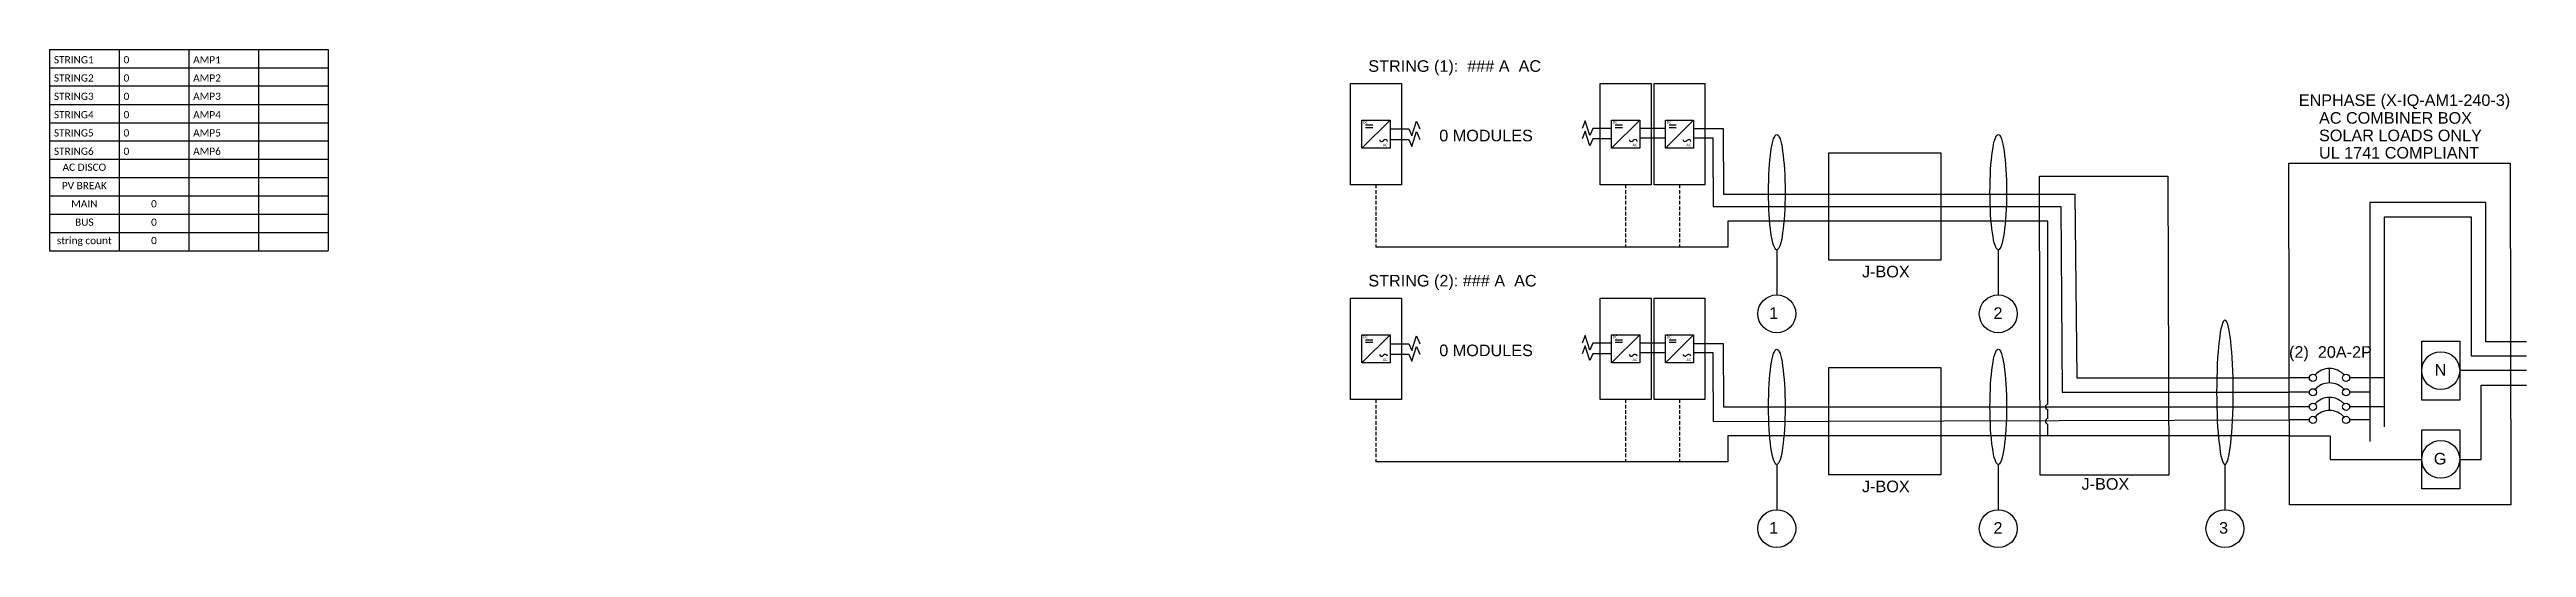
# Model space of a CAD drawing. Header units: inches. Extents: x -171 to 0, y -14 to 20.
import ezdxf

# ---------------------------------------------------------------- set-up
doc = ezdxf.new("R2010")
doc.units = ezdxf.units.IN
doc.header["$MEASUREMENT"] = 0
doc.linetypes.add('DASHED2', pattern=[0.375, 0.25, -0.125])
for name, color, linetype in [('Equipment Schedule', 7, 'Continuous'), ('Ground', 3, 'Continuous'), ('Lines', 7, 'Continuous'), ('Modules', 7, 'Continuous')]:
    doc.layers.add(name, color=color, linetype=linetype)
doc.layers.add('wirecallout', color=4, linetype='Continuous', lineweight=25)
doc.styles.get("Standard").update_dxf_attribs({"font": 'arial.ttf'})

# ---------------------------------------------------------------- blocks, each defined once
blk = doc.blocks.new('*T24')
at = {"color": 0, "linetype": 'ByBlock', "lineweight": -2, "transparency": 16777216}
for p, q in [((0, 0), (19.24, 0)), ((0, 0), (0, -13.93)), ((4.81, 0), (4.81, -13.93)), ((9.62, 0), (9.62, -13.93)), ((14.43, 0), (14.43, -13.93)), ((19.24, 0), (19.24, -13.93)), ((0, -1.27), (19.24, -1.27)), ((0, -2.53), (19.24, -2.53)), ((0, -3.8), (19.24, -3.8)), ((0, -5.07), (19.24, -5.07)), ((0, -6.33), (19.24, -6.33)), ((0, -7.6), (19.24, -7.6)), ((0, -8.87), (19.24, -8.87)), ((0, -10.13), (19.24, -10.13)), ((0, -11.4), (19.24, -11.4)), ((0, -12.67), (19.24, -12.67)), ((0, -13.93), (19.24, -13.93))]:
    blk.add_line(p, q, dxfattribs=at)
at = {"color": 0, "transparency": 16777216, "char_height": 0.5, "width": 4.2095}
for s, insert, attachment_point in [('{\\fCalibri|b0|i0|c0;STRING1', (0.3, -0.97), 7), ('{\\fCalibri|b0|i0|c0;0', (5.11, -0.97), 7), ('{\\fCalibri|b0|i0|c0;AMP1', (9.92, -0.97), 7), ('{\\fCalibri|b0|i0|c0; ', (14.73, -0.97), 7), ('{\\fCalibri|b0|i0|c0;STRING2', (0.3, -2.23), 7), ('{\\fCalibri|b0|i0|c0;STRING3', (0.3, -3.5), 7), ('{\\fCalibri|b0|i0|c0;0', (5.11, -2.23), 7), ('{\\fCalibri|b0|i0|c0;0', (5.11, -3.5), 7), ('{\\fCalibri|b0|i0|c0;AMP2', (9.92, -2.23), 7), ('{\\fCalibri|b0|i0|c0;AMP3', (9.92, -3.5), 7), ('{\\fCalibri|b0|i0|c0; ', (14.73, -2.23), 7), ('{\\fCalibri|b0|i0|c0;STRING4', (0.3, -4.77), 7), ('{\\fCalibri|b0|i0|c0;0', (5.11, -4.77), 7), ('{\\fCalibri|b0|i0|c0;AMP4', (9.92, -4.77), 7), ('{\\fCalibri|b0|i0|c0; ', (14.73, -3.5), 7), ('{\\fCalibri|b0|i0|c0; ', (14.73, -4.77), 7), ('{\\fCalibri|b0|i0|c0;STRING5', (0.3, -6.03), 7), ('{\\fCalibri|b0|i0|c0;STRING6', (0.3, -7.3), 7), ('{\\fCalibri|b0|i0|c0;0', (5.11, -6.03), 7), ('{\\fCalibri|b0|i0|c0;0', (5.11, -7.3), 7), ('{\\fCalibri|b0|i0|c0;AMP5', (9.92, -6.03), 7), ('{\\fCalibri|b0|i0|c0;AMP6', (9.92, -7.3), 7), ('{\\fCalibri|b0|i0|c0; ', (14.73, -6.03), 7), ('{\\fCalibri|b0|i0|c0;AC DISCO', (2.4, -7.9), 2), ('{\\fCalibri|b0|i0|c0;', (7.21, -7.9), 2), ('{\\fCalibri|b0|i0|c0;', (12.02, -7.9), 2), ('{\\fCalibri|b0|i0|c0; ', (14.73, -7.3), 7), ('{\\fCalibri|b0|i0|c0;', (16.83, -7.9), 2), ('{\\fCalibri|b0|i0|c0;PV BREAK', (2.4, -9.17), 2), ('{\\fCalibri|b0|i0|c0;', (7.21, -9.17), 2), ('{\\fCalibri|b0|i0|c0;', (12.02, -9.17), 2), ('{\\fCalibri|b0|i0|c0;', (16.83, -9.17), 2), ('{\\fCalibri|b0|i0|c0;MAIN', (2.4, -10.43), 2), ('{\\fCalibri|b0|i0|c0;BUS', (2.4, -11.7), 2), ('{\\fCalibri|b0|i0|c0;0', (7.21, -10.43), 2), ('{\\fCalibri|b0|i0|c0;0', (7.21, -11.7), 2), ('{\\fCalibri|b0|i0|c0;', (12.02, -10.43), 2), ('{\\fCalibri|b0|i0|c0;', (12.02, -11.7), 2), ('{\\fCalibri|b0|i0|c0;', (16.83, -10.43), 2), ('{\\fCalibri|b0|i0|c0;', (16.83, -11.7), 2), ('{\\fCalibri|b0|i0|c0;string count', (2.4, -12.97), 2), ('{\\fCalibri|b0|i0|c0;0', (7.21, -12.97), 2), ('{\\fCalibri|b0|i0|c0;', (12.02, -12.97), 2), ('{\\fCalibri|b0|i0|c0;', (16.83, -12.97), 2)]:
    blk.add_mtext(s, dxfattribs=dict(at, insert=insert, attachment_point=attachment_point))

msp = doc.modelspace()

# ---------------------------------------------------------------- linework, layer by layer
for p, q in [((-78.51, 15.33), (-80.45, 13.4)), ((-79.7, 14.97), (-80.2, 14.97)), ((-79.7, 14.79), (-80.2, 14.79)), ((-61.26, 15.33), (-63.2, 13.4)), ((-62.45, 14.97), (-62.95, 14.97)), ((-62.45, 14.79), (-62.95, 14.79)), ((-57.54, 15.33), (-59.48, 13.4)), ((-58.74, 14.97), (-59.23, 14.97)), ((-58.74, 14.79), (-59.23, 14.79)), ((-51.79, 6.36), (-51.79, 3.24)), ((-36.49, 6.36), (-36.49, 3.24)), ((-78.51, 0.48), (-80.45, -1.46)), ((-79.7, 0.11), (-80.2, 0.11)), ((-61.26, 0.48), (-63.2, -1.46)), ((-62.45, 0.11), (-62.95, 0.11)), ((-57.54, 0.48), (-59.48, -1.46)), ((-58.74, 0.11), (-59.23, 0.11)), ((-79.7, -0.06), (-80.2, -0.06)), ((-62.45, -0.06), (-62.95, -0.06)), ((-58.74, -0.06), (-59.23, -0.06)), ((-15, -2.5), (-16.38, -2.5)), ((-13.6, -2.85), (-13.6, -1.85)), ((-9.82, -2.5), (-12.21, -2.5)), ((0, -2), (-4.61, -2)), ((-15, -3.5), (-16.38, -3.5)), ((-15, -4.5), (-16.38, -4.5)), ((-13.6, -4.76), (-13.6, -3.85)), ((-10.83, -3.5), (-12.21, -3.5)), ((-9.82, -4.5), (-12.21, -4.5)), ((-15, -5.41), (-16.38, -5.41)), ((-10.83, -5.41), (-12.21, -5.41)), ((-51.79, -8.5), (-51.79, -11.61)), ((-36.49, -8.5), (-36.49, -11.61)), ((-20.83, -8.5), (-20.83, -11.61))]:
    msp.add_line(p, q)
for points in [[(-78.51, 13.4), (-80.45, 13.4), (-80.45, 15.33), (-78.51, 15.33)], [(-61.26, 13.4), (-63.2, 13.4), (-63.2, 15.33), (-61.26, 15.33)], [(-57.54, 13.4), (-59.48, 13.4), (-59.48, 15.33), (-57.54, 15.33)], [(-40.45, 5.63), (-48.19, 5.63), (-48.19, 13.06), (-40.45, 13.06)], [(-1.07, -11.28), (-16.36, -11.28), (-16.42, 12.35), (-1.13, 12.35)], [(-24.71, -9.23), (-33.6, -9.23), (-33.65, 11.44), (-24.77, 11.44)], [(-78.51, -1.46), (-80.45, -1.46), (-80.45, 0.48), (-78.51, 0.48)], [(-61.26, -1.46), (-63.2, -1.46), (-63.2, 0.48), (-61.26, 0.48)], [(-57.54, -1.46), (-59.48, -1.46), (-59.48, 0.48), (-57.54, 0.48)], [(-7.23, 0.03), (-4.61, 0.03), (-4.61, -4.04), (-7.23, -4.04)], [(-40.45, -9.22), (-48.19, -9.22), (-48.19, -1.79), (-40.45, -1.79)]]:
    msp.add_lwpolyline(points, close=True)
for points in [[(-78.51, 14.72), (-78.51, 14.72), (-77.21, 14.72)], [(-78.51, 13.99), (-78.51, 13.99), (-77.21, 13.99)], [(-63.2, 14.75), (-63.2, 14.75), (-64.49, 14.75)], [(-63.2, 14.03), (-63.2, 14.03), (-64.49, 14.03)], [(-59.48, 14.75), (-61.26, 14.75)], [(-57.54, 14.74), (-55.49, 14.74), (-55.47, 10.2), (-53.89, 10.2)], [(-56.19, 11.38), (-56.19, 11.38), (-56.19, 9.35), (-53.89, 9.35)], [(-53.89, 10.2), (-31.19, 10.2), (-31.07, -2.5), (-16.39, -2.5), (-16.39, -2.5)], [(-53.89, 9.35), (-32.16, 9.35), (-32.07, -3.5), (-16.39, -3.5)], [(0, 0), (-2.8, 0), (-2.8, 9.62), (-10.83, 9.62), (-10.83, -6.9)], [(0, -1), (-3.8, -1), (-3.8, 8.61), (-9.82, 8.61), (-9.82, -5.88)], [(-78.51, -0.14), (-78.51, -0.14), (-77.21, -0.14)], [(-78.51, -0.86), (-78.51, -0.86), (-77.21, -0.86)], [(-63.2, -0.1), (-63.2, -0.1), (-64.49, -0.1)], [(-63.2, -0.83), (-63.2, -0.83), (-64.49, -0.83)], [(-59.48, -0.1), (-61.26, -0.1)], [(-57.54, -0.12), (-55.49, -0.12), (-55.47, -4.5), (-53.89, -4.5)], [(-56.19, -3.47), (-56.19, -3.47), (-56.19, -5.51), (-16.37, -5.41)], [(-53.89, -4.5), (-16.38, -4.5)]]:
    msp.add_lwpolyline(points)
for centre, radius in [((-51.79, 1.93), 1.31), ((-36.49, 1.93), 1.31), ((-5.92, -2), 1.31), ((-14.75, -2.5), 0.248), ((-14.75, -3.5), 0.248), ((-12.46, -2.5), 0.248), ((-12.46, -3.5), 0.248), ((-14.75, -4.5), 0.248), ((-12.46, -4.5), 0.248), ((-14.75, -5.41), 0.248), ((-12.46, -5.41), 0.248), ((-51.79, -12.93), 1.31), ((-36.49, -12.93), 1.31), ((-20.83, -12.93), 1.31)]:
    msp.add_circle(centre, radius)
for centre, radius, start, end in [((-79.08, 14.01), 0.154, 190.2778, 324.5251), ((-78.83, 13.83), 0.154, 10.2778, 144.5251), ((-61.83, 14.01), 0.154, 190.2778, 324.5251), ((-61.58, 13.83), 0.154, 10.2778, 144.5251), ((-58.12, 14.01), 0.154, 190.2778, 324.5251), ((-57.87, 13.83), 0.154, 10.2778, 144.5251), ((-79.08, -0.85), 0.154, 190.2778, 324.5251), ((-78.83, -1.03), 0.154, 10.2778, 144.5251), ((-61.83, -0.85), 0.154, 190.2778, 324.5251), ((-61.58, -1.03), 0.154, 10.2778, 144.5251), ((-58.12, -0.85), 0.154, 190.2778, 324.5251), ((-57.87, -1.03), 0.154, 10.2778, 144.5251), ((-13.6, -3.18), 1.33, 41.2408, 138.7592), ((-13.6, -4.18), 1.33, 41.2408, 138.7592), ((-13.6, -5.18), 1.33, 41.2408, 138.7592), ((-13.6, -6.09), 1.33, 41.2408, 138.7592)]:
    msp.add_arc(centre, radius, start, end)
at = {"layer": 'Equipment Schedule'}
for points in [[(-59.48, 14.08), (-61.26, 14.08)], [(-56.19, 11.38), (-56.19, 13.56), (-56.19, 14.08), (-57.54, 14.08)], [(-59.48, -0.78), (-61.26, -0.78)], [(-56.19, -3.47), (-56.19, -1.3), (-56.19, -0.78), (-57.54, -0.78)]]:
    msp.add_lwpolyline(points, dxfattribs=at)
at = {"layer": 'Ground', "linetype": 'DASHED2'}
for p, q in [((-79.49, 10.86), (-79.49, 6.55)), ((-62.24, 10.86), (-62.24, 6.55)), ((-58.52, 10.86), (-58.52, 6.55)), ((-79.49, -3.99), (-79.49, -8.3)), ((-62.24, -3.99), (-62.24, -8.3)), ((-58.52, -3.99), (-58.52, -8.3))]:
    msp.add_line(p, q, dxfattribs=at)
at = {"layer": 'Ground'}
for points in [[(-55.17, 8.35), (-55.17, 6.55), (-79.49, 6.55)], [(-53.89, 8.35), (-55.17, 8.35)], [(-33.07, -4.32), (-33.07, 8.35), (-53.89, 8.35)], [(-4.61, -8.14), (-3.12, -8.14), (-3.12, -3), (0, -3)], [(-33.07, -4.5), (-33.07, -4.5)], [(-33.07, -5.32), (-33.07, -4.7)], [(-55.17, -6.51), (-55.17, -8.3), (-79.49, -8.3)], [(-53.89, -6.51), (-55.17, -6.51)], [(-16.39, -6.51), (-16.39, -6.51), (-53.89, -6.51)], [(-33.07, -5.51), (-33.07, -5.51)], [(-33.07, -6.51), (-33.07, -5.7)], [(-16.39, -6.51), (-13.57, -6.51), (-13.57, -8.14), (-7.23, -8.14)]]:
    msp.add_lwpolyline(points, dxfattribs=at)
msp.add_lwpolyline([(-7.23, -6.1), (-4.61, -6.1), (-4.6, -10.18), (-7.23, -10.18)], close=True, dxfattribs=at)
msp.add_circle((-5.92, -8.14), 1.31, dxfattribs=at)
for centre in [(-33.04, -4.51), (-33.04, -5.51)]:
    msp.add_arc(centre, 0.191, 98.3924, 261.6076, dxfattribs=at)
at = {"layer": 'Lines', "lineweight": -3}
for p, q in [((-77.21, 14.72), (-77, 14.24)), ((-77.21, 13.99), (-77, 13.51)), ((-77, 14.24), (-76.68, 15.25)), ((-77, 13.51), (-76.68, 14.53)), ((-76.68, 15.25), (-76.46, 14.72)), ((-76.68, 14.53), (-76.46, 13.99)), ((-65.03, 15.29), (-65.24, 14.75)), ((-65.03, 14.56), (-65.24, 14.03)), ((-64.7, 14.27), (-65.03, 15.29)), ((-64.7, 13.54), (-65.03, 14.56)), ((-64.49, 14.75), (-64.7, 14.27)), ((-64.49, 14.03), (-64.7, 13.54)), ((-77, -0.62), (-76.68, 0.4)), ((-76.68, 0.4), (-76.46, -0.14)), ((-65.03, 0.43), (-65.24, -0.1)), ((-64.7, -0.58), (-65.03, 0.43)), ((-77.21, -0.14), (-77, -0.62)), ((-77.21, -0.86), (-77, -1.34)), ((-77, -1.34), (-76.68, -0.33)), ((-76.68, -0.33), (-76.46, -0.86)), ((-65.03, -0.29), (-65.24, -0.83)), ((-64.7, -1.31), (-65.03, -0.29)), ((-64.49, -0.1), (-64.7, -0.58)), ((-64.49, -0.83), (-64.7, -1.31))]:
    msp.add_line(p, q, dxfattribs=at)
at = {"layer": 'Modules'}
for points in [[(-81.24, 10.86), (-81.24, 17.87), (-77.73, 17.87), (-77.73, 10.86)], [(-63.99, 10.86), (-63.99, 17.87), (-60.48, 17.87), (-60.48, 10.86)], [(-60.27, 10.86), (-60.27, 17.87), (-56.77, 17.87), (-56.77, 10.86)], [(-81.24, -3.99), (-81.24, 3.02), (-77.73, 3.02), (-77.73, -3.99)], [(-63.99, -3.99), (-63.99, 3.02), (-60.48, 3.02), (-60.48, -3.99)], [(-60.27, -3.99), (-60.27, 3.02), (-56.77, 3.02), (-56.77, -3.99)]]:
    msp.add_lwpolyline(points, close=True, dxfattribs=at)
at = {"layer": 'wirecallout', "color": 7}
for centre in [(-51.79, 10.35), (-36.49, 10.35), (-51.79, -4.5), (-36.49, -4.5)]:
    msp.add_ellipse(centre, major_axis=(0, 3.99), ratio=0.14309, dxfattribs=at)
at = {"layer": 'wirecallout', "color": 7, "extrusion": (0, 0, -1)}
msp.add_ellipse((-20.83, -3.5), major_axis=(0, 4.99), ratio=0.114414, dxfattribs=at)

# ---------------------------------------------------------------- block references
msp.add_blockref('*T24', (-171.12, 20.22))

# ---------------------------------------------------------------- texts
for s, height, p in [('STRING (1):  ### A  AC', 0.8009, (-80.01, 18.67)), ('ENPHASE (X-IQ-AM1-240-3)', 0.8009, (-15.73, 16.31)), ('AC COMBINER BOX', 0.8009, (-14.33, 15.08)), ('0 MODULES', 0.801, (-75.11, 13.86)), ('SOLAR LOADS ONLY', 0.8009, (-14.33, 13.87)), ('UL 1741 COMPLIANT', 0.8009, (-14.33, 12.67)), ('STRING (2): ### A  AC', 0.8009, (-80.01, 3.82)), ('0 MODULES', 0.801, (-75.11, -1))]:
    msp.add_text(s, height=height).set_placement(p)
at = {"attachment_point": 3}
for s, width, gutter_width, insert, char_height in [('DC', 3.7893, 0.242, (-80.03, 15.26), 0.17), ('AC', 3.7893, 0.242, (-78.67, 13.69), 0.17), ('DC', 3.7893, 0.242, (-62.78, 15.26), 0.17), ('AC', 3.7893, 0.242, (-61.42, 13.69), 0.17), ('DC', 3.7893, 0.242, (-59.06, 15.26), 0.17), ('AC', 3.7893, 0.242, (-57.7, 13.69), 0.17), ('J-BOX', 15.657, 1, (-42.61, 5.25), 0.801), ('1', 15.657, 1, (-51.7, 2.38), 0.801), ('2', 15.657, 1, (-36.2, 2.38), 0.801), ('DC', 3.7893, 0.242, (-80.03, 0.41), 0.17), ('DC', 3.7893, 0.242, (-62.78, 0.41), 0.17), ('DC', 3.7893, 0.242, (-59.06, 0.41), 0.17), ('AC', 3.7893, 0.242, (-78.67, -1.16), 0.17), ('AC', 3.7893, 0.242, (-61.42, -1.16), 0.17), ('AC', 3.7893, 0.242, (-57.7, -1.16), 0.17), ('(2)  20A-2P', 15.657, 1, (-10.68, -0.31), 0.8009), ('N', 15.657, 1, (-5.53, -1.55), 0.801), ('J-BOX', 15.657, 1, (-42.61, -9.61), 0.801), ('J-BOX', 15.657, 1, (-27.44, -9.44), 0.801), ('1', 15.657, 1, (-51.7, -12.48), 0.801), ('2', 15.657, 1, (-36.2, -12.48), 0.801), ('3', 15.657, 1, (-20.61, -12.48), 0.801)]:
    msp.add_mtext_dynamic_manual_height_columns(s, width=width, gutter_width=gutter_width, heights=[0], dxfattribs=dict(at, insert=insert, char_height=char_height))
at = {"layer": 'Ground', "insert": (-5.53, -7.69), "char_height": 0.801, "attachment_point": 3}
msp.add_mtext_dynamic_manual_height_columns('G', width=15.657, gutter_width=1, heights=[0], dxfattribs=at)

doc.saveas('drawing.dxf')
